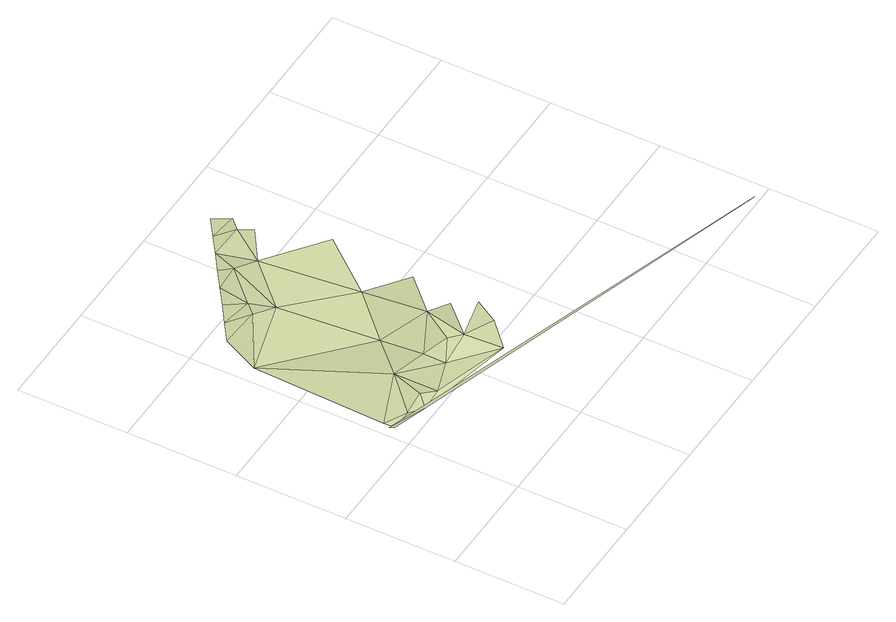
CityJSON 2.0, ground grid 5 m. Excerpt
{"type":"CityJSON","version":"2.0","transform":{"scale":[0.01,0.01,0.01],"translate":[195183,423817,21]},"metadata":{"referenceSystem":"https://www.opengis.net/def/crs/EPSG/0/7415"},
"CityObjects":{
"landuse1":{"type":"LandUse","attributes":{"3df_class":"Terrain","bgt_fysiekvoorkomen":"erf","bgt_status":"bestaand","identificatienamespace":"NL.IMGeo","onbegroeidterreindeeloptalud":"false","relatievehoogteligging":0,"aantal_punten":0},"geometry":[{"type":"MultiSurface","lod":"1","boundaries":[[[0,1,2]],[[3,2,4]],[[2,1,4]],[[3,4,5]],[[6,4,1]],[[7,3,5]],[[6,1,8]],[[5,4,6]],[[5,6,8]],[[1,9,8]],[[10,5,8]],[[11,7,5]],[[7,12,13]],[[14,5,10]],[[9,10,8]],[[11,5,14]],[[12,15,13]],[[7,16,12]],[[11,16,7]],[[10,17,14]],[[18,17,10]],[[19,15,12]],[[9,18,10]],[[15,19,20]],[[21,11,14]],[[21,14,17]],[[12,16,19]],[[19,22,20]],[[21,17,18]],[[0,23,1]],[[24,18,9]],[[25,16,11]],[[16,26,19]],[[21,25,11]],[[19,26,22]],[[21,18,27]],[[18,24,28]],[[22,26,29]],[[16,30,26]],[[16,25,30]],[[31,25,21]],[[29,26,32]],[[30,32,26]],[[25,33,30]],[[32,30,34]],[[35,32,34]],[[30,36,34]],[[35,34,37]],[[35,37,38]]]}]}
},
"vertices":[
[22,601,51],[206,544,30],[56,594,25],[56,644,25],[156,594,23],[306,744,44],[256,594,50],[56,1241,49],[306,544,45],[656,444,41],[456,594,53],[456,894,34],[306,1391,65],[145,1414,43],[456,694,55],[226,1472,48],[406,1341,46],[556,644,83],[606,594,85],[356,1441,63],[308,1529,51],[656,794,77],[390,1587,52],[1904,12,53],[756,544,64],[656,1094,44],[506,1591,62],[756,744,62],[806,644,78],[471,1645,52],[606,1541,45],[806,944,73],[553,1703,52],[856,1341,52],[706,1691,64],[635,1761,52],[756,1641,45],[756,1741,61],[717,1819,53]
]}
